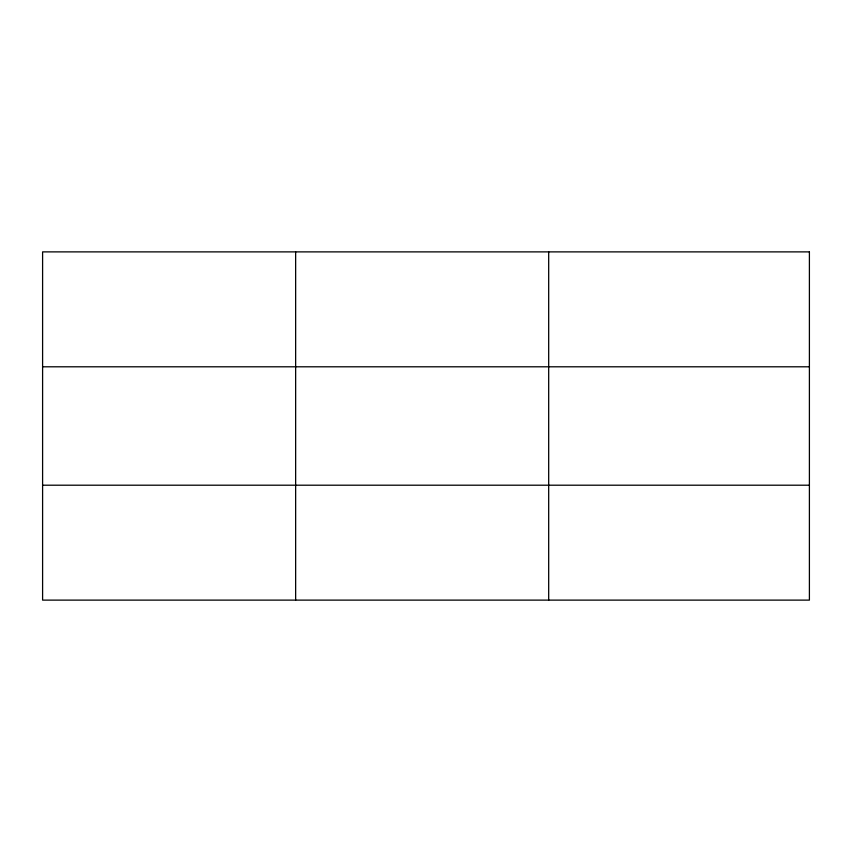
<?xml version="1.0" encoding="UTF-8"?>
<svg xmlns="http://www.w3.org/2000/svg" width="852" height="852" viewBox="0 0 852 852"><rect width="100%" height="100%" fill="white"/><g stroke="black" fill="none" stroke-linecap="round" stroke-linejoin="round"><path stroke-width="1.28" d="M295.644 251.883L295.644 600.117M548.688 251.883L548.688 600.117M42.6 366.797L809.4 366.797M42.6 485.203L809.4 485.203M809.4 251.883L809.4 600.117L42.6 600.117L42.6 251.883L809.4 251.883"/></g></svg>
